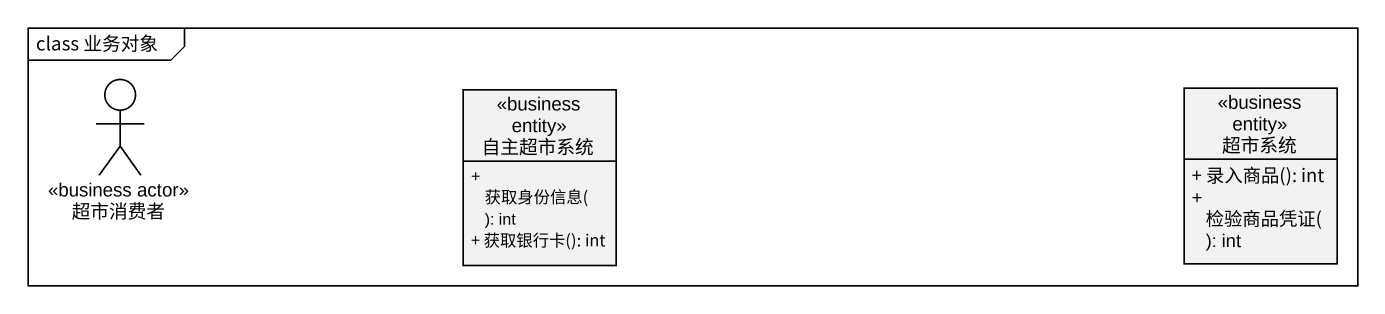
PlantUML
@startuml
mainframe class 业务对象
allowmixing
hide circle
hide empty members
skinparam classAttributeIconSize 0
actor 超市消费者 <<business actor>>
class 自主超市系统 <<business entity>> {
  + 获取身份信息(): int
  + 获取银行卡(): int
}
class 超市系统 <<business entity>> {
  + 录入商品(): int
  + 检验商品凭证(): int
}
@enduml
